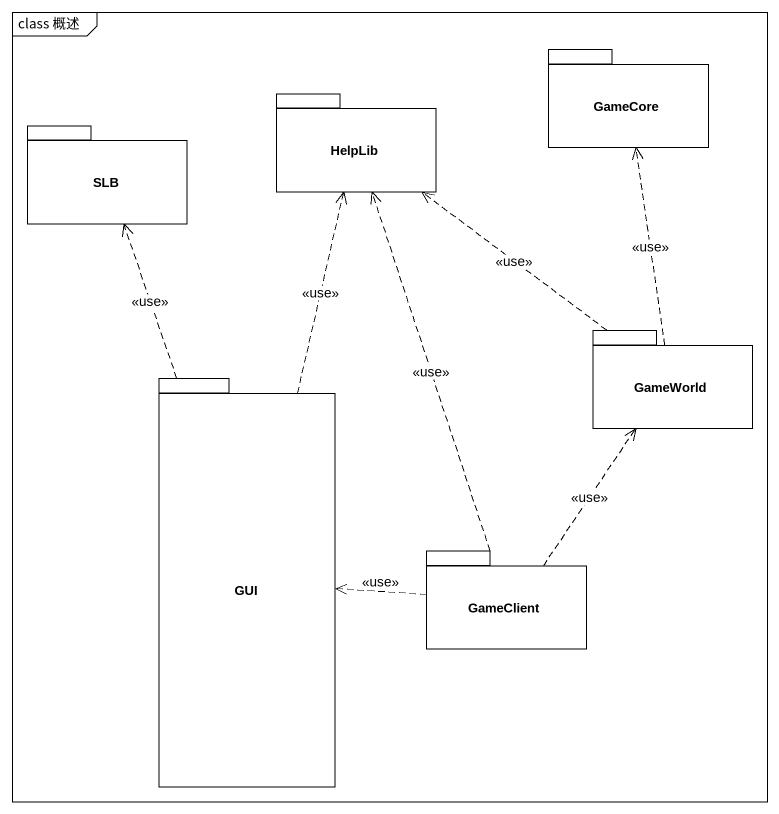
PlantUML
@startuml
mainframe class 概述
package GameCore {
}
package HelpLib {
}
package SLB {
}
package GUI {
}
package GameWorld {
}
package GameClient {
}
GUI .up.> HelpLib : <<use>>
GUI .up.> SLB : <<use>>
GameWorld .up.> GameCore : <<use>>
GameWorld .up.> HelpLib : <<use>>
GameClient .up.> HelpLib : <<use>>
GameClient .left.> GUI : <<use>>
GameClient .up.> GameWorld : <<use>>
@enduml
